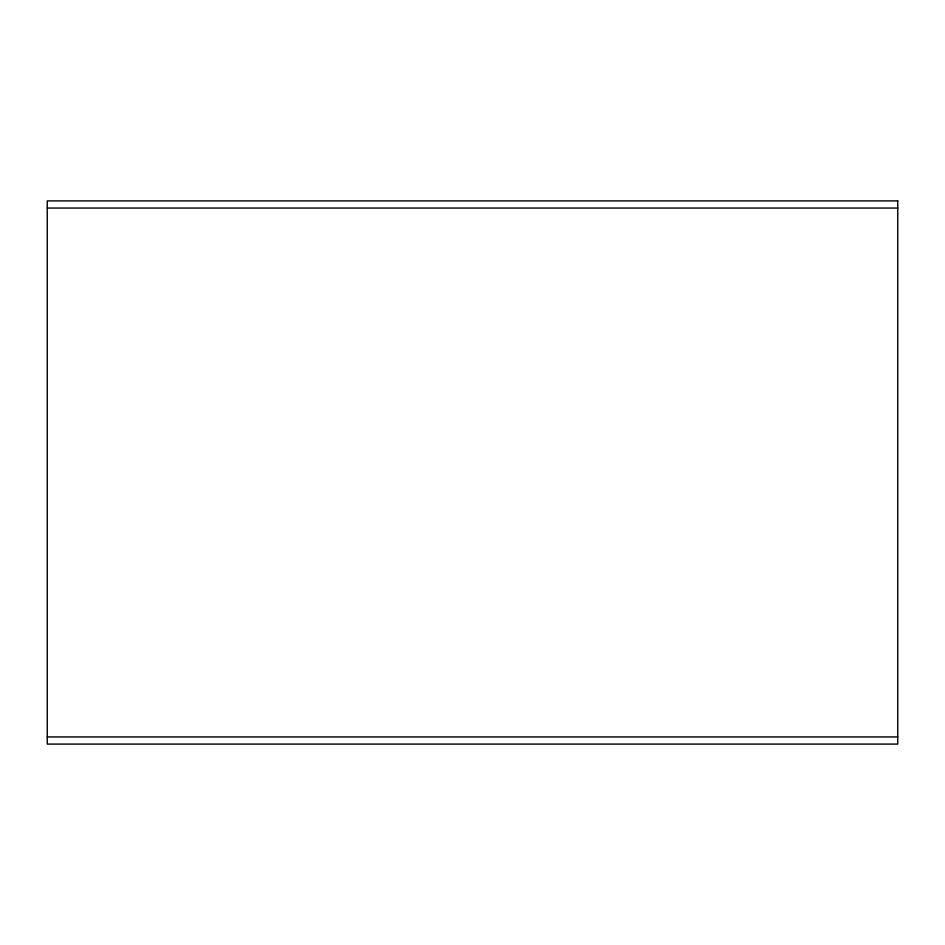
<?xml version="1.0" encoding="UTF-8"?>
<svg xmlns="http://www.w3.org/2000/svg" width="945" height="945" viewBox="0 0 945 945"><rect width="100%" height="100%" fill="white"/><g stroke="black" fill="none" stroke-linecap="round" stroke-linejoin="round"><path stroke-width="1.42" d="M47.25 208.054L897.75 208.054M47.25 736.946L897.75 736.946M897.75 200.907L47.25 200.907L47.25 744.093L897.75 744.093L897.75 200.907"/></g></svg>
